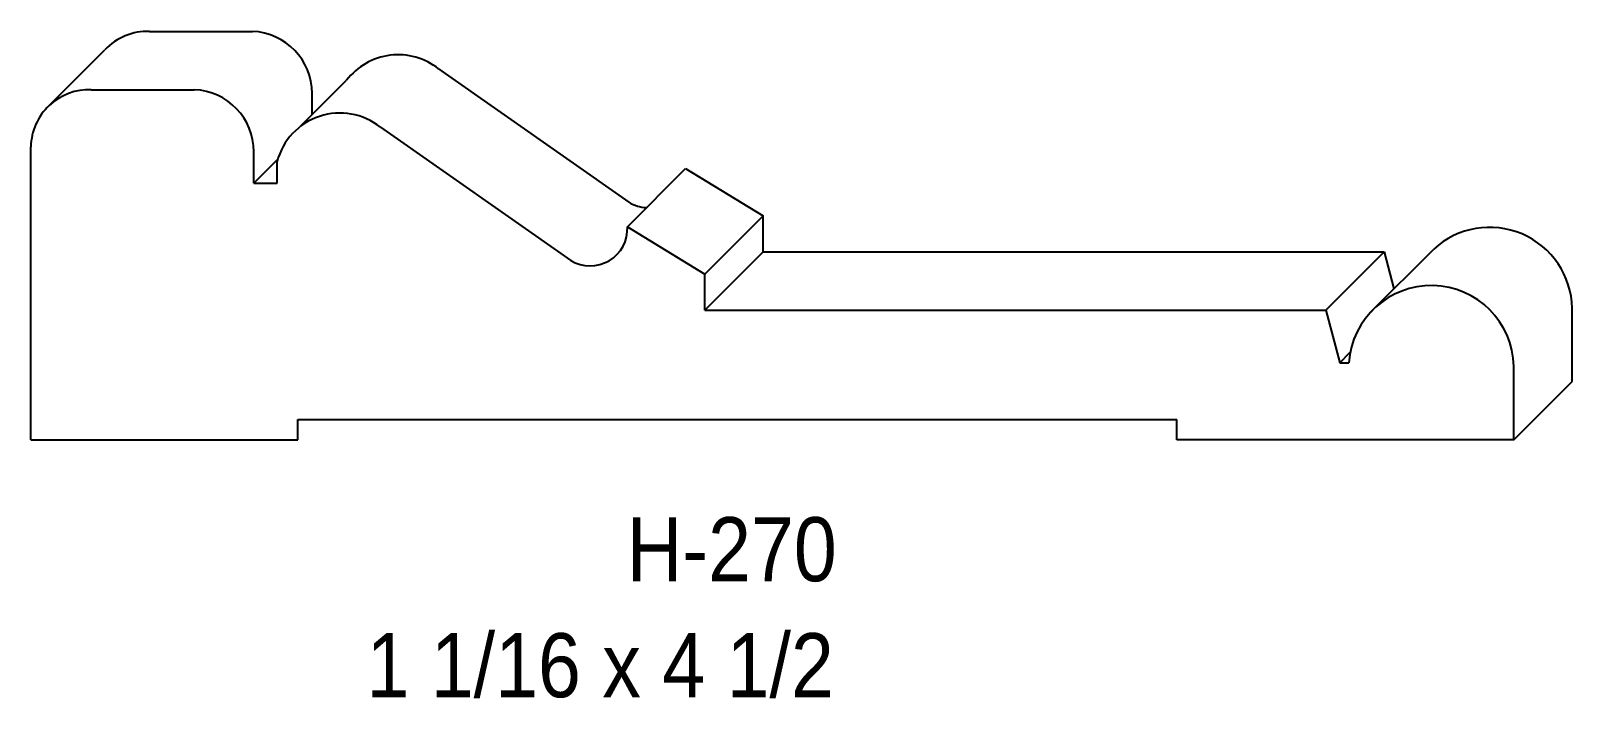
# Model space of a CAD drawing. Extents: x 54.37 to 59.05, y 150.14 to 152.16.
import ezdxf

# ---------------------------------------------------------------- set-up
doc = ezdxf.new("R2010")
doc.units = 0
doc.header["$LTSCALE"] = 5
doc.layers.add('PROFILE', color=7, linetype='CONTINUOUS')
doc.styles.add('TXT', font='TXT', dxfattribs={"height": 3.5})

msp = doc.modelspace()

# ---------------------------------------------------------------- linework, layer by layer
at = {"layer": 'PROFILE', "color": 1, "linetype": 'CONTINUOUS'}
for p, q in [((54.7327, 152.1596), (55.045, 152.1596)), ((54.4281, 151.9349), (54.5973, 152.1041)), ((55.1907, 151.8719), (55.3302, 152.0114)), ((55.6095, 152.0462), (56.1869, 151.6415)), ((54.556, 151.9829), (54.8683, 151.9829)), ((55.2256, 151.9068), (55.2256, 151.9715)), ((55.4328, 151.8695), (56.0102, 151.4647)), ((54.3725, 150.9212), (54.3725, 151.8101)), ((55.0489, 151.6998), (55.0489, 151.7948)), ((55.0489, 151.6998), (55.1217, 151.7725)), ((55.1197, 151.6998), (55.1197, 151.7655)), ((56.1821, 151.5673), (56.3588, 151.744)), ((56.3588, 151.744), (56.5941, 151.6004)), ((55.0489, 151.6998), (55.1197, 151.6998)), ((56.4174, 151.4236), (56.5941, 151.6004)), ((56.5941, 151.4911), (56.5941, 151.6004)), ((56.1821, 151.5673), (56.4174, 151.4236)), ((56.4174, 151.3144), (56.5941, 151.4911)), ((56.5941, 151.4911), (58.4777, 151.4911)), ((58.301, 151.3144), (58.4777, 151.4911)), ((58.4356, 151.3073), (58.6282, 151.4998)), ((58.4777, 151.4911), (58.5071, 151.3788)), ((56.4174, 151.3144), (56.4174, 151.4236)), ((56.4174, 151.3144), (58.301, 151.3144)), ((58.301, 151.3144), (58.3428, 151.1548)), ((59.048, 151.0979), (59.048, 151.3204)), ((58.3428, 151.1548), (58.3747, 151.1867)), ((58.3428, 151.1548), (58.3705, 151.1548)), ((58.8713, 150.9212), (58.8713, 151.1437)), ((58.8713, 150.9212), (59.048, 151.0979)), ((55.1826, 150.9212), (55.1826, 150.9832)), ((55.1826, 150.9832), (57.8488, 150.9832)), ((57.8488, 150.9212), (57.8488, 150.9832)), ((54.3725, 150.9212), (55.1826, 150.9212)), ((58.8713, 150.9212), (57.8488, 150.9212))]:
    msp.add_line(p, q, dxfattribs=at)
for centre, major_axis, start_param, end_param in [((54.7262, 151.9827), (0.1771, 0), 1.534233, 2.386288), ((55.0373, 151.9715), (0, 0.1883), -1.570796, -0.040885), ((55.4869, 151.892), (0.197, 0), 0.8994, 2.490162), ((54.5495, 151.8059), (0.1771, 0), 1.534233, 3.11797), ((54.8606, 151.7948), (0, 0.1883), -1.570796, -0.040885), ((55.3102, 151.7152), (0.197, 0), 0.8994, 2.883641), ((56.2455, 151.7387), (0.1135, 0), -2.113376, -1.618006), ((58.7974, 151.3148), (0.2507, 0), 0.022246, 2.311669), ((56.0688, 151.5619), (0.1135, 0), -2.113376, 0.04721), ((58.6206, 151.1381), (0, 0.2507), -1.54855, 1.504014)]:
    msp.add_ellipse(centre, major_axis=major_axis, ratio=1, start_param=start_param, end_param=end_param, dxfattribs=at)

# ---------------------------------------------------------------- texts
at = {"layer": 'PROFILE', "color": 1, "linetype": 'CONTINUOUS', "style": 'TXT', "width": 0.9}
for s, height, p in [('H-270', 0.19439, (56.18, 150.4921)), ('1 1/16 x 4 1/2', 0.194395, (55.3906, 150.1403))]:
    msp.add_text(s, height=height, dxfattribs=at).set_placement(p)

doc.saveas('drawing.dxf')
